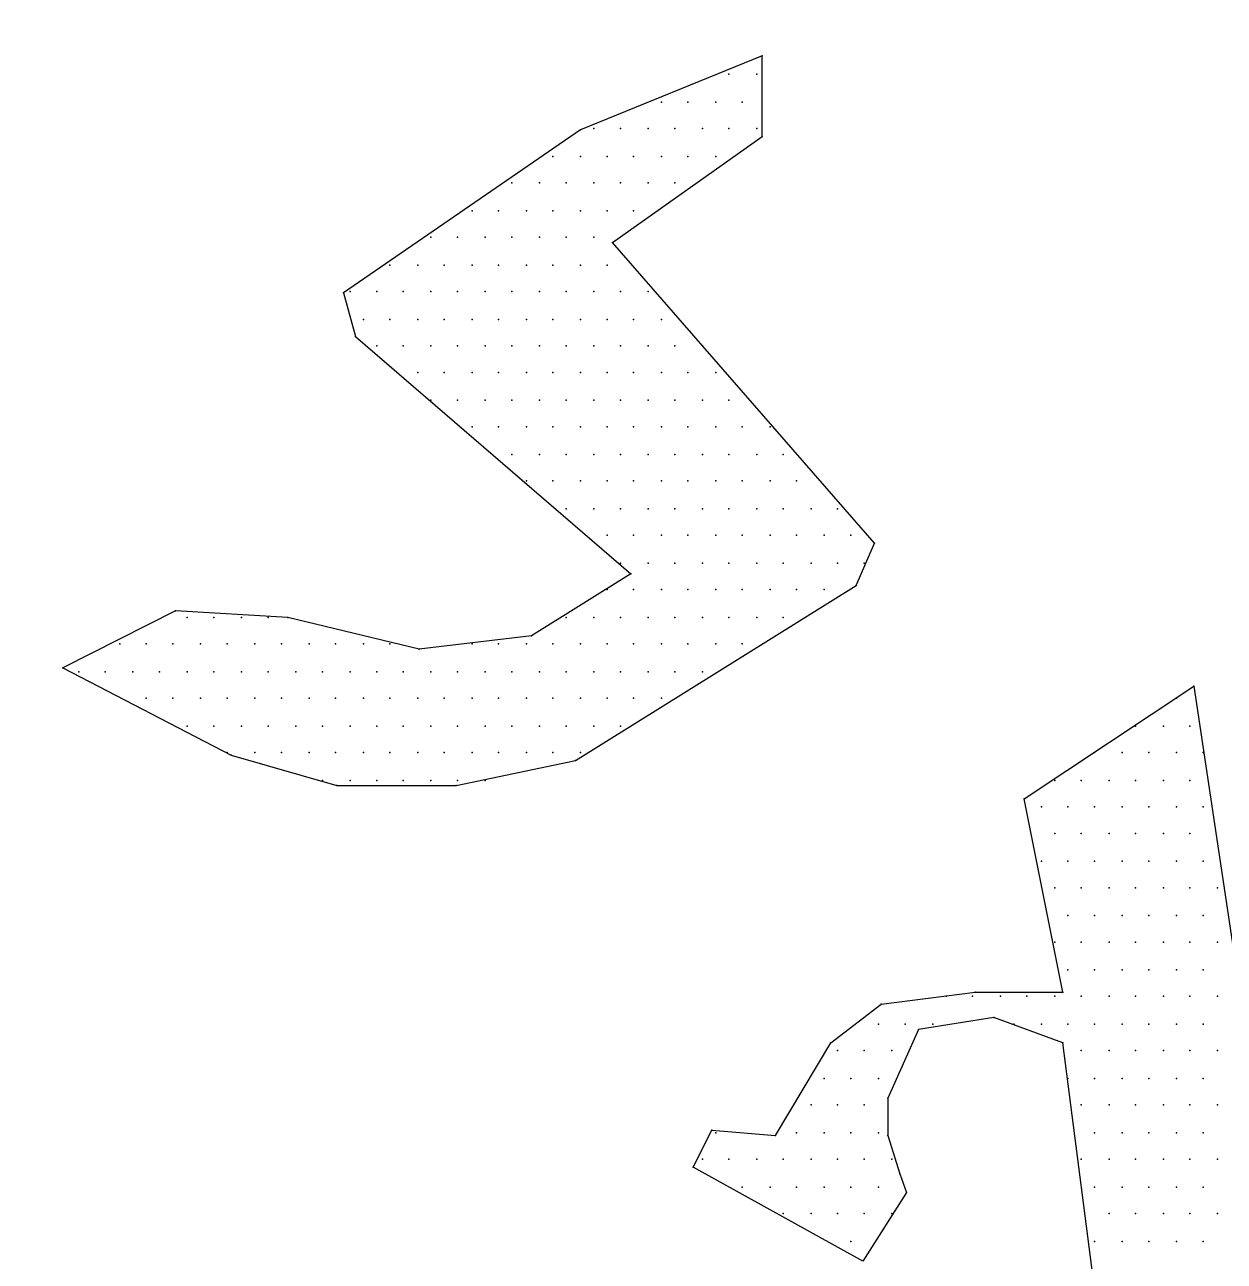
# Model space of a CAD drawing. Extents: x 180421 to 182279, y 668879 to 669787.
# Drawn here: x 181640.982 to 181645.762, y 669712.551 to 669717.477 of the extents above; entities that cross this region are included whole.
import ezdxf

# ---------------------------------------------------------------- set-up
doc = ezdxf.new("R2010")
doc.units = 0
doc.header["$LTSCALE"] = 2.5
doc.header["$MEASUREMENT"] = 0
doc.layers.add('KOTERET', color=1, linetype='CONTINUOUS')

msp = doc.modelspace()

# ---------------------------------------------------------------- linework, layer by layer
at = {"layer": 'KOTERET', "color": 1, "linetype": 'Continuous'}
for points in [[(181688.7952, 669737.3002, 0.06433), (181676.0537, 669740.8155, 0.055067), (181664.7321, 669741.1533, 0.081051), (181651.3572, 669738.4033, 0.05642), (181642.8858, 669734.0225, 0.170965), (181636.3725, 669726.4272, 0.076819), (181635.3802, 669721.9355, 0.118306), (181636.9689, 669715.0897, 0.129737), (181642.0465, 669709.3207, 0.070189), (181651.9853, 669704.0847, 0.047922), (181659.4381, 669702.1899, 0.049022), (181670.1052, 669701.4245, 0.072792), (181685.7075, 669704.127, 0.1248), (181695.9577, 669709.7324, 0.103709), (181701.5895, 669717.6971, 0.036886), (181702.0012, 669719.4442, 0.106536), (181701.7161, 669724.5693, 0.106243), (181696.6491, 669732.3071, 0.106919), (181688.7952, 669737.3002)], [(181659.6281, 669703.3352, 0.049045), (181670.0736, 669702.5857, 0.072972), (181685.3802, 669705.2459, 0.125195), (181695.1659, 669710.5821, 0.103069), (181700.5022, 669718.1035, 0.035565), (181700.8558, 669719.6289, 0.105225), (181700.613, 669724.2104, 0.105504), (181695.8363, 669731.4837, 0.107235), (181688.3729, 669736.2235, 0.064474), (181675.8901, 669739.6648, 0.055181), (181664.8007, 669739.9973, 0.081162), (181651.7742, 669737.3213, 0.05669), (181643.498, 669733.0354, 0.171614), (181637.4545, 669726.0102, 0.076301), (181636.5414, 669721.8932, 0.117637), (181638.0087, 669715.6122, 0.130118), (181642.7116, 669710.276, 0.070334), (181652.3812, 669705.1773, 0.047983), (181659.6281, 669703.3352)]]:
    msp.add_lwpolyline(points, format="xyb", dxfattribs=at)
at = {"layer": 'KOTERET', "color": 2, "linetype": 'Continuous'}
for points in [[(181643.9203, 669717.354), (181643.1972, 669717.0585)], [(181643.9203, 669717.0321), (181643.9203, 669717.354)], [(181643.7883, 669717.2801), (181643.7883, 669717.2801)], [(181643.8992, 669717.2801), (181643.8992, 669717.2801)], [(181643.5191, 669717.1693), (181643.5191, 669717.1693)], [(181643.6247, 669717.1693), (181643.6247, 669717.1693)], [(181643.7355, 669717.1693), (181643.7355, 669717.1693)], [(181643.8411, 669717.1693), (181643.8411, 669717.1693)], [(181643.1972, 669717.0585), (181642.2524, 669716.4092)], [(181643.2499, 669717.0637), (181643.2499, 669717.0637)], [(181643.3238, 669716.6098), (181643.9203, 669717.0321)], [(181643.3555, 669717.0637), (181643.3555, 669717.0637)], [(181643.4663, 669717.0637), (181643.4663, 669717.0637)], [(181643.5719, 669717.0637), (181643.5719, 669717.0637)], [(181643.6828, 669717.0637), (181643.6828, 669717.0637)], [(181643.7883, 669717.0637), (181643.7883, 669717.0637)], [(181643.8992, 669717.0637), (181643.8992, 669717.0637)], [(181643.0863, 669716.9529), (181643.0863, 669716.9529)], [(181643.1972, 669716.9529), (181643.1972, 669716.9529)], [(181643.3027, 669716.9529), (181643.3027, 669716.9529)], [(181643.4083, 669716.9529), (181643.4083, 669716.9529)], [(181643.5191, 669716.9529), (181643.5191, 669716.9529)], [(181643.6247, 669716.9529), (181643.6247, 669716.9529)], [(181643.7355, 669716.9529), (181643.7355, 669716.9529)], [(181642.9227, 669716.8473), (181642.9227, 669716.8473)], [(181643.0335, 669716.8473), (181643.0335, 669716.8473)], [(181643.1391, 669716.8473), (181643.1391, 669716.8473)], [(181643.2499, 669716.8473), (181643.2499, 669716.8473)], [(181643.3555, 669716.8473), (181643.3555, 669716.8473)], [(181643.4663, 669716.8473), (181643.4663, 669716.8473)], [(181643.5719, 669716.8473), (181643.5719, 669716.8473)], [(181642.7644, 669716.7365), (181642.7644, 669716.7365)], [(181642.8699, 669716.7365), (181642.8699, 669716.7365)], [(181642.9808, 669716.7365), (181642.9808, 669716.7365)], [(181643.0863, 669716.7365), (181643.0863, 669716.7365)], [(181643.1972, 669716.7365), (181643.1972, 669716.7365)], [(181643.3027, 669716.7365), (181643.3027, 669716.7365)], [(181643.4083, 669716.7365), (181643.4083, 669716.7365)], [(181642.6007, 669716.6309), (181642.6007, 669716.6309)], [(181642.7063, 669716.6309), (181642.7063, 669716.6309)], [(181642.8171, 669716.6309), (181642.8171, 669716.6309)], [(181642.9227, 669716.6309), (181642.9227, 669716.6309)], [(181643.0335, 669716.6309), (181643.0335, 669716.6309)], [(181643.1391, 669716.6309), (181643.1391, 669716.6309)], [(181643.2499, 669716.6309), (181643.2499, 669716.6309)], [(181644.3689, 669715.4117), (181643.3238, 669716.6098)], [(181642.4371, 669716.5201), (181642.4371, 669716.5201)], [(181642.5479, 669716.5201), (181642.5479, 669716.5201)], [(181642.6535, 669716.5201), (181642.6535, 669716.5201)], [(181642.7644, 669716.5201), (181642.7644, 669716.5201)], [(181642.8699, 669716.5201), (181642.8699, 669716.5201)], [(181642.9808, 669716.5201), (181642.9808, 669716.5201)], [(181643.0863, 669716.5201), (181643.0863, 669716.5201)], [(181643.1972, 669716.5201), (181643.1972, 669716.5201)], [(181643.3027, 669716.5201), (181643.3027, 669716.5201)], [(181642.2524, 669716.4092), (181642.2999, 669716.2351)], [(181642.2788, 669716.4145), (181642.2788, 669716.4145)], [(181642.3843, 669716.4145), (181642.3843, 669716.4145)], [(181642.4899, 669716.4145), (181642.4899, 669716.4145)], [(181642.6007, 669716.4145), (181642.6007, 669716.4145)], [(181642.7063, 669716.4145), (181642.7063, 669716.4145)], [(181642.8171, 669716.4145), (181642.8171, 669716.4145)], [(181642.9227, 669716.4145), (181642.9227, 669716.4145)], [(181643.0335, 669716.4145), (181643.0335, 669716.4145)], [(181643.1391, 669716.4145), (181643.1391, 669716.4145)], [(181643.2499, 669716.4145), (181643.2499, 669716.4145)], [(181643.3555, 669716.4145), (181643.3555, 669716.4145)], [(181643.4663, 669716.4145), (181643.4663, 669716.4145)], [(181642.3315, 669716.3037), (181642.3315, 669716.3037)], [(181642.4371, 669716.3037), (181642.4371, 669716.3037)], [(181642.5479, 669716.3037), (181642.5479, 669716.3037)], [(181642.6535, 669716.3037), (181642.6535, 669716.3037)], [(181642.7644, 669716.3037), (181642.7644, 669716.3037)], [(181642.8699, 669716.3037), (181642.8699, 669716.3037)], [(181642.9808, 669716.3037), (181642.9808, 669716.3037)], [(181643.0863, 669716.3037), (181643.0863, 669716.3037)], [(181643.1972, 669716.3037), (181643.1972, 669716.3037)], [(181643.3027, 669716.3037), (181643.3027, 669716.3037)], [(181643.4083, 669716.3037), (181643.4083, 669716.3037)], [(181643.5191, 669716.3037), (181643.5191, 669716.3037)], [(181642.2999, 669716.2351), (181643.3977, 669715.2903)], [(181642.3843, 669716.1981), (181642.3843, 669716.1981)], [(181642.4899, 669716.1981), (181642.4899, 669716.1981)], [(181642.6007, 669716.1981), (181642.6007, 669716.1981)], [(181642.7063, 669716.1981), (181642.7063, 669716.1981)], [(181642.8171, 669716.1981), (181642.8171, 669716.1981)], [(181642.9227, 669716.1981), (181642.9227, 669716.1981)], [(181643.0335, 669716.1981), (181643.0335, 669716.1981)], [(181643.1391, 669716.1981), (181643.1391, 669716.1981)], [(181643.2499, 669716.1981), (181643.2499, 669716.1981)], [(181643.3555, 669716.1981), (181643.3555, 669716.1981)], [(181643.4663, 669716.1981), (181643.4663, 669716.1981)], [(181643.5719, 669716.1981), (181643.5719, 669716.1981)], [(181643.6828, 669716.1981), (181643.6828, 669716.1981)], [(181642.5479, 669716.0925), (181642.5479, 669716.0925)], [(181642.6535, 669716.0925), (181642.6535, 669716.0925)], [(181642.7644, 669716.0925), (181642.7644, 669716.0925)], [(181642.8699, 669716.0925), (181642.8699, 669716.0925)], [(181642.9808, 669716.0925), (181642.9808, 669716.0925)], [(181643.0863, 669716.0925), (181643.0863, 669716.0925)], [(181643.1972, 669716.0925), (181643.1972, 669716.0925)], [(181643.3027, 669716.0925), (181643.3027, 669716.0925)], [(181643.4083, 669716.0925), (181643.4083, 669716.0925)], [(181643.5191, 669716.0925), (181643.5191, 669716.0925)], [(181643.6247, 669716.0925), (181643.6247, 669716.0925)], [(181643.7355, 669716.0925), (181643.7355, 669716.0925)], [(181642.6007, 669715.9817), (181642.6007, 669715.9817)], [(181642.7063, 669715.9817), (181642.7063, 669715.9817)], [(181642.8171, 669715.9817), (181642.8171, 669715.9817)], [(181642.9227, 669715.9817), (181642.9227, 669715.9817)], [(181643.0335, 669715.9817), (181643.0335, 669715.9817)], [(181643.1391, 669715.9817), (181643.1391, 669715.9817)], [(181643.2499, 669715.9817), (181643.2499, 669715.9817)], [(181643.3555, 669715.9817), (181643.3555, 669715.9817)], [(181643.4663, 669715.9817), (181643.4663, 669715.9817)], [(181643.5719, 669715.9817), (181643.5719, 669715.9817)], [(181643.6828, 669715.9817), (181643.6828, 669715.9817)], [(181643.7883, 669715.9817), (181643.7883, 669715.9817)], [(181642.7644, 669715.8761), (181642.7644, 669715.8761)], [(181642.8699, 669715.8761), (181642.8699, 669715.8761)], [(181642.9808, 669715.8761), (181642.9808, 669715.8761)], [(181643.0863, 669715.8761), (181643.0863, 669715.8761)], [(181643.1972, 669715.8761), (181643.1972, 669715.8761)], [(181643.3027, 669715.8761), (181643.3027, 669715.8761)], [(181643.4083, 669715.8761), (181643.4083, 669715.8761)], [(181643.5191, 669715.8761), (181643.5191, 669715.8761)], [(181643.6247, 669715.8761), (181643.6247, 669715.8761)], [(181643.7355, 669715.8761), (181643.7355, 669715.8761)], [(181643.8411, 669715.8761), (181643.8411, 669715.8761)], [(181643.9519, 669715.8761), (181643.9519, 669715.8761)], [(181642.9227, 669715.7653), (181642.9227, 669715.7653)], [(181643.0335, 669715.7653), (181643.0335, 669715.7653)], [(181643.1391, 669715.7653), (181643.1391, 669715.7653)], [(181643.2499, 669715.7653), (181643.2499, 669715.7653)], [(181643.3555, 669715.7653), (181643.3555, 669715.7653)], [(181643.4663, 669715.7653), (181643.4663, 669715.7653)], [(181643.5719, 669715.7653), (181643.5719, 669715.7653)], [(181643.6828, 669715.7653), (181643.6828, 669715.7653)], [(181643.7883, 669715.7653), (181643.7883, 669715.7653)], [(181643.8992, 669715.7653), (181643.8992, 669715.7653)], [(181644.0047, 669715.7653), (181644.0047, 669715.7653)], [(181642.9808, 669715.6597), (181642.9808, 669715.6597)], [(181643.0863, 669715.6597), (181643.0863, 669715.6597)], [(181643.1972, 669715.6597), (181643.1972, 669715.6597)], [(181643.3027, 669715.6597), (181643.3027, 669715.6597)], [(181643.4083, 669715.6597), (181643.4083, 669715.6597)], [(181643.5191, 669715.6597), (181643.5191, 669715.6597)], [(181643.6247, 669715.6597), (181643.6247, 669715.6597)], [(181643.7355, 669715.6597), (181643.7355, 669715.6597)], [(181643.8411, 669715.6597), (181643.8411, 669715.6597)], [(181643.9519, 669715.6597), (181643.9519, 669715.6597)], [(181644.0575, 669715.6597), (181644.0575, 669715.6597)], [(181643.1391, 669715.5489), (181643.1391, 669715.5489)], [(181643.2499, 669715.5489), (181643.2499, 669715.5489)], [(181643.3555, 669715.5489), (181643.3555, 669715.5489)], [(181643.4663, 669715.5489), (181643.4663, 669715.5489)], [(181643.5719, 669715.5489), (181643.5719, 669715.5489)], [(181643.6828, 669715.5489), (181643.6828, 669715.5489)], [(181643.7883, 669715.5489), (181643.7883, 669715.5489)], [(181643.8992, 669715.5489), (181643.8992, 669715.5489)], [(181644.0047, 669715.5489), (181644.0047, 669715.5489)], [(181644.1156, 669715.5489), (181644.1156, 669715.5489)], [(181644.2211, 669715.5489), (181644.2211, 669715.5489)], [(181643.3027, 669715.4433), (181643.3027, 669715.4433)], [(181643.4083, 669715.4433), (181643.4083, 669715.4433)], [(181643.5191, 669715.4433), (181643.5191, 669715.4433)], [(181643.6247, 669715.4433), (181643.6247, 669715.4433)], [(181643.7355, 669715.4433), (181643.7355, 669715.4433)], [(181643.8411, 669715.4433), (181643.8411, 669715.4433)], [(181643.9519, 669715.4433), (181643.9519, 669715.4433)], [(181644.0575, 669715.4433), (181644.0575, 669715.4433)], [(181644.1683, 669715.4433), (181644.1683, 669715.4433)], [(181644.2739, 669715.4433), (181644.2739, 669715.4433)], [(181644.295, 669715.2428), (181644.3689, 669715.4117)], [(181643.3555, 669715.3325), (181643.3555, 669715.3325)], [(181643.4663, 669715.3325), (181643.4663, 669715.3325)], [(181643.5719, 669715.3325), (181643.5719, 669715.3325)], [(181643.6828, 669715.3325), (181643.6828, 669715.3325)], [(181643.7883, 669715.3325), (181643.7883, 669715.3325)], [(181643.8992, 669715.3325), (181643.8992, 669715.3325)], [(181644.0047, 669715.3325), (181644.0047, 669715.3325)], [(181644.1156, 669715.3325), (181644.1156, 669715.3325)], [(181644.2211, 669715.3325), (181644.2211, 669715.3325)], [(181644.3267, 669715.3325), (181644.3267, 669715.3325)], [(181643.3977, 669715.2903), (181643.0019, 669715.0422)], [(181643.1761, 669714.546), (181644.295, 669715.2428)], [(181643.3027, 669715.2269), (181643.3027, 669715.2269)], [(181643.4083, 669715.2269), (181643.4083, 669715.2269)], [(181643.5191, 669715.2269), (181643.5191, 669715.2269)], [(181643.6247, 669715.2269), (181643.6247, 669715.2269)], [(181643.7355, 669715.2269), (181643.7355, 669715.2269)], [(181643.8411, 669715.2269), (181643.8411, 669715.2269)], [(181643.9519, 669715.2269), (181643.9519, 669715.2269)], [(181644.0575, 669715.2269), (181644.0575, 669715.2269)], [(181644.1683, 669715.2269), (181644.1683, 669715.2269)], [(181641.582, 669715.1425), (181641.1334, 669714.9155)], [(181642.0307, 669715.1161), (181641.582, 669715.1425)], [(181641.6295, 669715.1161), (181641.6295, 669715.1161)], [(181641.7351, 669715.1161), (181641.7351, 669715.1161)], [(181641.846, 669715.1161), (181641.846, 669715.1161)], [(181641.9515, 669715.1161), (181641.9515, 669715.1161)], [(181642.5532, 669714.9894), (181642.0307, 669715.1161)], [(181643.1391, 669715.1161), (181643.1391, 669715.1161)], [(181643.2499, 669715.1161), (181643.2499, 669715.1161)], [(181643.3555, 669715.1161), (181643.3555, 669715.1161)], [(181643.4663, 669715.1161), (181643.4663, 669715.1161)], [(181643.5719, 669715.1161), (181643.5719, 669715.1161)], [(181643.6828, 669715.1161), (181643.6828, 669715.1161)], [(181643.7883, 669715.1161), (181643.7883, 669715.1161)], [(181643.8992, 669715.1161), (181643.8992, 669715.1161)], [(181644.0047, 669715.1161), (181644.0047, 669715.1161)], [(181641.3604, 669715.0105), (181641.3604, 669715.0105)], [(181641.4659, 669715.0105), (181641.4659, 669715.0105)], [(181641.5715, 669715.0105), (181641.5715, 669715.0105)], [(181641.6823, 669715.0105), (181641.6823, 669715.0105)], [(181641.7879, 669715.0105), (181641.7879, 669715.0105)], [(181641.8987, 669715.0105), (181641.8987, 669715.0105)], [(181642.0043, 669715.0105), (181642.0043, 669715.0105)], [(181642.1151, 669715.0105), (181642.1151, 669715.0105)], [(181642.2207, 669715.0105), (181642.2207, 669715.0105)], [(181642.3315, 669715.0105), (181642.3315, 669715.0105)], [(181642.4371, 669715.0105), (181642.4371, 669715.0105)], [(181643.0019, 669715.0422), (181642.5532, 669714.9894)], [(181642.7644, 669715.0105), (181642.7644, 669715.0105)], [(181642.8699, 669715.0105), (181642.8699, 669715.0105)], [(181642.9808, 669715.0105), (181642.9808, 669715.0105)], [(181643.0863, 669715.0105), (181643.0863, 669715.0105)], [(181643.1972, 669715.0105), (181643.1972, 669715.0105)], [(181643.3027, 669715.0105), (181643.3027, 669715.0105)], [(181643.4083, 669715.0105), (181643.4083, 669715.0105)], [(181643.5191, 669715.0105), (181643.5191, 669715.0105)], [(181643.6247, 669715.0105), (181643.6247, 669715.0105)], [(181643.7355, 669715.0105), (181643.7355, 669715.0105)], [(181643.8411, 669715.0105), (181643.8411, 669715.0105)], [(181641.1334, 669714.9155), (181641.8037, 669714.5672)], [(181641.1967, 669714.8997), (181641.1967, 669714.8997)], [(181641.3023, 669714.8997), (181641.3023, 669714.8997)], [(181641.4131, 669714.8997), (181641.4131, 669714.8997)], [(181641.5187, 669714.8997), (181641.5187, 669714.8997)], [(181641.6295, 669714.8997), (181641.6295, 669714.8997)], [(181641.7351, 669714.8997), (181641.7351, 669714.8997)], [(181641.846, 669714.8997), (181641.846, 669714.8997)], [(181641.9515, 669714.8997), (181641.9515, 669714.8997)], [(181642.0624, 669714.8997), (181642.0624, 669714.8997)], [(181642.1679, 669714.8997), (181642.1679, 669714.8997)], [(181642.2788, 669714.8997), (181642.2788, 669714.8997)], [(181642.3843, 669714.8997), (181642.3843, 669714.8997)], [(181642.4899, 669714.8997), (181642.4899, 669714.8997)], [(181642.6007, 669714.8997), (181642.6007, 669714.8997)], [(181642.7063, 669714.8997), (181642.7063, 669714.8997)], [(181642.8171, 669714.8997), (181642.8171, 669714.8997)], [(181642.9227, 669714.8997), (181642.9227, 669714.8997)], [(181643.0335, 669714.8997), (181643.0335, 669714.8997)], [(181643.1391, 669714.8997), (181643.1391, 669714.8997)], [(181643.2499, 669714.8997), (181643.2499, 669714.8997)], [(181643.3555, 669714.8997), (181643.3555, 669714.8997)], [(181643.4663, 669714.8997), (181643.4663, 669714.8997)], [(181643.5719, 669714.8997), (181643.5719, 669714.8997)], [(181643.6828, 669714.8997), (181643.6828, 669714.8997)], [(181644.9653, 669714.393), (181645.641, 669714.8416)], [(181645.641, 669714.8416), (181645.9365, 669712.8781)], [(181641.4659, 669714.7941), (181641.4659, 669714.7941)], [(181641.5715, 669714.7941), (181641.5715, 669714.7941)], [(181641.6823, 669714.7941), (181641.6823, 669714.7941)], [(181641.7879, 669714.7941), (181641.7879, 669714.7941)], [(181641.8987, 669714.7941), (181641.8987, 669714.7941)], [(181642.0043, 669714.7941), (181642.0043, 669714.7941)], [(181642.1151, 669714.7941), (181642.1151, 669714.7941)], [(181642.2207, 669714.7941), (181642.2207, 669714.7941)], [(181642.3315, 669714.7941), (181642.3315, 669714.7941)], [(181642.4371, 669714.7941), (181642.4371, 669714.7941)], [(181642.5479, 669714.7941), (181642.5479, 669714.7941)], [(181642.6535, 669714.7941), (181642.6535, 669714.7941)], [(181642.7644, 669714.7941), (181642.7644, 669714.7941)], [(181642.8699, 669714.7941), (181642.8699, 669714.7941)], [(181642.9808, 669714.7941), (181642.9808, 669714.7941)], [(181643.0863, 669714.7941), (181643.0863, 669714.7941)], [(181643.1972, 669714.7941), (181643.1972, 669714.7941)], [(181643.3027, 669714.7941), (181643.3027, 669714.7941)], [(181643.4083, 669714.7941), (181643.4083, 669714.7941)], [(181643.5191, 669714.7941), (181643.5191, 669714.7941)], [(181645.5723, 669714.7941), (181645.5723, 669714.7941)], [(181641.6295, 669714.6833), (181641.6295, 669714.6833)], [(181641.7351, 669714.6833), (181641.7351, 669714.6833)], [(181641.846, 669714.6833), (181641.846, 669714.6833)], [(181641.9515, 669714.6833), (181641.9515, 669714.6833)], [(181642.0624, 669714.6833), (181642.0624, 669714.6833)], [(181642.1679, 669714.6833), (181642.1679, 669714.6833)], [(181642.2788, 669714.6833), (181642.2788, 669714.6833)], [(181642.3843, 669714.6833), (181642.3843, 669714.6833)], [(181642.4899, 669714.6833), (181642.4899, 669714.6833)], [(181642.6007, 669714.6833), (181642.6007, 669714.6833)], [(181642.7063, 669714.6833), (181642.7063, 669714.6833)], [(181642.8171, 669714.6833), (181642.8171, 669714.6833)], [(181642.9227, 669714.6833), (181642.9227, 669714.6833)], [(181643.0335, 669714.6833), (181643.0335, 669714.6833)], [(181643.1391, 669714.6833), (181643.1391, 669714.6833)], [(181643.2499, 669714.6833), (181643.2499, 669714.6833)], [(181643.3555, 669714.6833), (181643.3555, 669714.6833)], [(181645.4087, 669714.6833), (181645.4087, 669714.6833)], [(181645.5196, 669714.6833), (181645.5196, 669714.6833)], [(181645.6251, 669714.6833), (181645.6251, 669714.6833)], [(181641.7879, 669714.5777), (181641.7879, 669714.5777)], [(181641.8037, 669714.5672), (181642.226, 669714.4458)], [(181641.8987, 669714.5777), (181641.8987, 669714.5777)], [(181642.0043, 669714.5777), (181642.0043, 669714.5777)], [(181642.1151, 669714.5777), (181642.1151, 669714.5777)], [(181642.2207, 669714.5777), (181642.2207, 669714.5777)], [(181642.3315, 669714.5777), (181642.3315, 669714.5777)], [(181642.4371, 669714.5777), (181642.4371, 669714.5777)], [(181642.5479, 669714.5777), (181642.5479, 669714.5777)], [(181642.6535, 669714.5777), (181642.6535, 669714.5777)], [(181642.7644, 669714.5777), (181642.7644, 669714.5777)], [(181642.8699, 669714.5777), (181642.8699, 669714.5777)], [(181642.9808, 669714.5777), (181642.9808, 669714.5777)], [(181643.0863, 669714.5777), (181643.0863, 669714.5777)], [(181643.1972, 669714.5777), (181643.1972, 669714.5777)], [(181645.2451, 669714.5777), (181645.2451, 669714.5777)], [(181645.3559, 669714.5777), (181645.3559, 669714.5777)], [(181645.4615, 669714.5777), (181645.4615, 669714.5777)], [(181645.5723, 669714.5777), (181645.5723, 669714.5777)], [(181645.6779, 669714.5777), (181645.6779, 669714.5777)], [(181642.701, 669714.4458), (181643.1761, 669714.546)], [(181642.1679, 669714.4669), (181642.1679, 669714.4669)], [(181642.2788, 669714.4669), (181642.2788, 669714.4669)], [(181642.3843, 669714.4669), (181642.3843, 669714.4669)], [(181642.4899, 669714.4669), (181642.4899, 669714.4669)], [(181642.6007, 669714.4669), (181642.6007, 669714.4669)], [(181642.7063, 669714.4669), (181642.7063, 669714.4669)], [(181642.8171, 669714.4669), (181642.8171, 669714.4669)], [(181645.0867, 669714.4669), (181645.0867, 669714.4669)], [(181645.1923, 669714.4669), (181645.1923, 669714.4669)], [(181645.3031, 669714.4669), (181645.3031, 669714.4669)], [(181645.4087, 669714.4669), (181645.4087, 669714.4669)], [(181645.5196, 669714.4669), (181645.5196, 669714.4669)], [(181645.6251, 669714.4669), (181645.6251, 669714.4669)], [(181642.226, 669714.4458), (181642.701, 669714.4458)], [(181645.1184, 669713.6224), (181644.9653, 669714.393)], [(181645.034, 669714.3613), (181645.034, 669714.3613)], [(181645.1395, 669714.3613), (181645.1395, 669714.3613)], [(181645.2451, 669714.3613), (181645.2451, 669714.3613)], [(181645.3559, 669714.3613), (181645.3559, 669714.3613)], [(181645.4615, 669714.3613), (181645.4615, 669714.3613)], [(181645.5723, 669714.3613), (181645.5723, 669714.3613)], [(181645.6779, 669714.3613), (181645.6779, 669714.3613)], [(181645.0867, 669714.2557), (181645.0867, 669714.2557)], [(181645.1923, 669714.2557), (181645.1923, 669714.2557)], [(181645.3031, 669714.2557), (181645.3031, 669714.2557)], [(181645.4087, 669714.2557), (181645.4087, 669714.2557)], [(181645.5196, 669714.2557), (181645.5196, 669714.2557)], [(181645.6251, 669714.2557), (181645.6251, 669714.2557)], [(181645.034, 669714.1449), (181645.034, 669714.1449)], [(181645.1395, 669714.1449), (181645.1395, 669714.1449)], [(181645.2451, 669714.1449), (181645.2451, 669714.1449)], [(181645.3559, 669714.1449), (181645.3559, 669714.1449)], [(181645.4615, 669714.1449), (181645.4615, 669714.1449)], [(181645.5723, 669714.1449), (181645.5723, 669714.1449)], [(181645.6779, 669714.1449), (181645.6779, 669714.1449)], [(181645.0867, 669714.0393), (181645.0867, 669714.0393)], [(181645.1923, 669714.0393), (181645.1923, 669714.0393)], [(181645.3031, 669714.0393), (181645.3031, 669714.0393)], [(181645.4087, 669714.0393), (181645.4087, 669714.0393)], [(181645.5196, 669714.0393), (181645.5196, 669714.0393)], [(181645.6251, 669714.0393), (181645.6251, 669714.0393)], [(181645.736, 669714.0393), (181645.736, 669714.0393)], [(181645.1395, 669713.9285), (181645.1395, 669713.9285)], [(181645.2451, 669713.9285), (181645.2451, 669713.9285)], [(181645.3559, 669713.9285), (181645.3559, 669713.9285)], [(181645.4615, 669713.9285), (181645.4615, 669713.9285)], [(181645.5723, 669713.9285), (181645.5723, 669713.9285)], [(181645.6779, 669713.9285), (181645.6779, 669713.9285)], [(181645.0867, 669713.8229), (181645.0867, 669713.8229)], [(181645.1923, 669713.8229), (181645.1923, 669713.8229)], [(181645.3031, 669713.8229), (181645.3031, 669713.8229)], [(181645.4087, 669713.8229), (181645.4087, 669713.8229)], [(181645.5196, 669713.8229), (181645.5196, 669713.8229)], [(181645.6251, 669713.8229), (181645.6251, 669713.8229)], [(181645.736, 669713.8229), (181645.736, 669713.8229)], [(181645.1395, 669713.7121), (181645.1395, 669713.7121)], [(181645.2451, 669713.7121), (181645.2451, 669713.7121)], [(181645.3559, 669713.7121), (181645.3559, 669713.7121)], [(181645.4615, 669713.7121), (181645.4615, 669713.7121)], [(181645.5723, 669713.7121), (181645.5723, 669713.7121)], [(181645.6779, 669713.7121), (181645.6779, 669713.7121)], [(181644.3953, 669713.5749), (181644.7701, 669713.6224)], [(181644.6539, 669713.6065), (181644.6539, 669713.6065)], [(181644.7595, 669713.6065), (181644.7595, 669713.6065)], [(181644.7701, 669713.6224), (181645.1184, 669713.6224)], [(181644.8703, 669713.6065), (181644.8703, 669713.6065)], [(181644.9759, 669713.6065), (181644.9759, 669713.6065)], [(181645.0867, 669713.6065), (181645.0867, 669713.6065)], [(181645.1923, 669713.6065), (181645.1923, 669713.6065)], [(181645.3031, 669713.6065), (181645.3031, 669713.6065)], [(181645.4087, 669713.6065), (181645.4087, 669713.6065)], [(181645.5196, 669713.6065), (181645.5196, 669713.6065)], [(181645.6251, 669713.6065), (181645.6251, 669713.6065)], [(181645.736, 669713.6065), (181645.736, 669713.6065)], [(181644.1947, 669713.4218), (181644.3953, 669713.5749)], [(181644.3847, 669713.4957), (181644.3847, 669713.4957)], [(181644.4903, 669713.4957), (181644.4903, 669713.4957)], [(181644.8439, 669713.5221), (181644.5431, 669713.4746)], [(181644.6012, 669713.4957), (181644.6012, 669713.4957)], [(181645.1184, 669713.4218), (181644.8439, 669713.5221)], [(181644.9231, 669713.4957), (181644.9231, 669713.4957)], [(181645.034, 669713.4957), (181645.034, 669713.4957)], [(181645.1395, 669713.4957), (181645.1395, 669713.4957)], [(181645.2451, 669713.4957), (181645.2451, 669713.4957)], [(181645.3559, 669713.4957), (181645.3559, 669713.4957)], [(181645.4615, 669713.4957), (181645.4615, 669713.4957)], [(181645.5723, 669713.4957), (181645.5723, 669713.4957)], [(181645.6779, 669713.4957), (181645.6779, 669713.4957)], [(181644.5431, 669713.4746), (181644.4217, 669713.2001)], [(181643.9731, 669713.0523), (181644.1947, 669713.4218)], [(181644.2211, 669713.3901), (181644.2211, 669713.3901)], [(181644.3267, 669713.3901), (181644.3267, 669713.3901)], [(181644.4375, 669713.3901), (181644.4375, 669713.3901)], [(181645.414, 669711.1364), (181645.1184, 669713.4218)], [(181645.1923, 669713.3901), (181645.1923, 669713.3901)], [(181645.3031, 669713.3901), (181645.3031, 669713.3901)], [(181645.4087, 669713.3901), (181645.4087, 669713.3901)], [(181645.5196, 669713.3901), (181645.5196, 669713.3901)], [(181645.6251, 669713.3901), (181645.6251, 669713.3901)], [(181645.736, 669713.3901), (181645.736, 669713.3901)], [(181644.1683, 669713.2793), (181644.1683, 669713.2793)], [(181644.2739, 669713.2793), (181644.2739, 669713.2793)], [(181644.3847, 669713.2793), (181644.3847, 669713.2793)], [(181645.1395, 669713.2793), (181645.1395, 669713.2793)], [(181645.2451, 669713.2793), (181645.2451, 669713.2793)], [(181645.3559, 669713.2793), (181645.3559, 669713.2793)], [(181645.4615, 669713.2793), (181645.4615, 669713.2793)], [(181645.5723, 669713.2793), (181645.5723, 669713.2793)], [(181645.6779, 669713.2793), (181645.6779, 669713.2793)], [(181644.4217, 669713.2001), (181644.4217, 669713.0523)], [(181644.1156, 669713.1737), (181644.1156, 669713.1737)], [(181644.2211, 669713.1737), (181644.2211, 669713.1737)], [(181644.3267, 669713.1737), (181644.3267, 669713.1737)], [(181645.1923, 669713.1737), (181645.1923, 669713.1737)], [(181645.3031, 669713.1737), (181645.3031, 669713.1737)], [(181645.4087, 669713.1737), (181645.4087, 669713.1737)], [(181645.5196, 669713.1737), (181645.5196, 669713.1737)], [(181645.6251, 669713.1737), (181645.6251, 669713.1737)], [(181645.736, 669713.1737), (181645.736, 669713.1737)], [(181643.6458, 669712.9257), (181643.7197, 669713.0734)], [(181643.7197, 669713.0734), (181643.9731, 669713.0523)], [(181643.7355, 669713.0629), (181643.7355, 669713.0629)], [(181644.0575, 669713.0629), (181644.0575, 669713.0629)], [(181644.1683, 669713.0629), (181644.1683, 669713.0629)], [(181644.2739, 669713.0629), (181644.2739, 669713.0629)], [(181644.3847, 669713.0629), (181644.3847, 669713.0629)], [(181644.4217, 669713.0523), (181644.4692, 669712.8993)], [(181644.4217, 669713.0523), (181644.4217, 669713.0523)], [(181645.2451, 669713.0629), (181645.2451, 669713.0629)], [(181645.3559, 669713.0629), (181645.3559, 669713.0629)], [(181645.4615, 669713.0629), (181645.4615, 669713.0629)], [(181645.5723, 669713.0629), (181645.5723, 669713.0629)], [(181645.6779, 669713.0629), (181645.6779, 669713.0629)], [(181643.6828, 669712.9573), (181643.6828, 669712.9573)], [(181643.7883, 669712.9573), (181643.7883, 669712.9573)], [(181643.8992, 669712.9573), (181643.8992, 669712.9573)], [(181644.0047, 669712.9573), (181644.0047, 669712.9573)], [(181644.1156, 669712.9573), (181644.1156, 669712.9573)], [(181644.2211, 669712.9573), (181644.2211, 669712.9573)], [(181644.3267, 669712.9573), (181644.3267, 669712.9573)], [(181644.4375, 669712.9573), (181644.4375, 669712.9573)], [(181645.1923, 669712.9573), (181645.1923, 669712.9573)], [(181645.3031, 669712.9573), (181645.3031, 669712.9573)], [(181645.4087, 669712.9573), (181645.4087, 669712.9573)], [(181645.5196, 669712.9573), (181645.5196, 669712.9573)], [(181645.6251, 669712.9573), (181645.6251, 669712.9573)], [(181645.736, 669712.9573), (181645.736, 669712.9573)], [(181644.3214, 669712.5509), (181643.6458, 669712.9257)], [(181644.4692, 669712.8993), (181644.4956, 669712.8254)], [(181643.8411, 669712.8465), (181643.8411, 669712.8465)], [(181643.9519, 669712.8465), (181643.9519, 669712.8465)], [(181644.0575, 669712.8465), (181644.0575, 669712.8465)], [(181644.1683, 669712.8465), (181644.1683, 669712.8465)], [(181644.2739, 669712.8465), (181644.2739, 669712.8465)], [(181644.3847, 669712.8465), (181644.3847, 669712.8465)], [(181645.2451, 669712.8465), (181645.2451, 669712.8465)], [(181645.3559, 669712.8465), (181645.3559, 669712.8465)], [(181645.4615, 669712.8465), (181645.4615, 669712.8465)], [(181645.5723, 669712.8465), (181645.5723, 669712.8465)], [(181645.6779, 669712.8465), (181645.6779, 669712.8465)], [(181644.4956, 669712.8254), (181644.3214, 669712.5509)], [(181644.0047, 669712.7409), (181644.0047, 669712.7409)], [(181644.1156, 669712.7409), (181644.1156, 669712.7409)], [(181644.2211, 669712.7409), (181644.2211, 669712.7409)], [(181644.3267, 669712.7409), (181644.3267, 669712.7409)], [(181644.4375, 669712.7409), (181644.4375, 669712.7409)], [(181645.3031, 669712.7409), (181645.3031, 669712.7409)], [(181645.4087, 669712.7409), (181645.4087, 669712.7409)], [(181645.5196, 669712.7409), (181645.5196, 669712.7409)], [(181645.6251, 669712.7409), (181645.6251, 669712.7409)], [(181645.736, 669712.7409), (181645.736, 669712.7409)], [(181644.2739, 669712.6301), (181644.2739, 669712.6301)], [(181645.2451, 669712.6301), (181645.2451, 669712.6301)], [(181645.3559, 669712.6301), (181645.3559, 669712.6301)], [(181645.4615, 669712.6301), (181645.4615, 669712.6301)], [(181645.5723, 669712.6301), (181645.5723, 669712.6301)], [(181645.6779, 669712.6301), (181645.6779, 669712.6301)]]:
    msp.add_lwpolyline(points, dxfattribs=at)
at = {"layer": 'KOTERET', "color": 1}
for p in [(181643.9203, 669717.354), (181643.9203, 669717.354), (181643.7883, 669717.2801), (181643.7883, 669717.2801), (181643.8992, 669717.2801), (181643.8992, 669717.2801), (181643.5191, 669717.1693), (181643.5191, 669717.1693), (181643.6247, 669717.1693), (181643.6247, 669717.1693), (181643.7355, 669717.1693), (181643.7355, 669717.1693), (181643.8411, 669717.1693), (181643.8411, 669717.1693), (181643.1972, 669717.0585), (181643.1972, 669717.0585), (181643.2499, 669717.0637), (181643.2499, 669717.0637), (181643.3555, 669717.0637), (181643.3555, 669717.0637), (181643.4663, 669717.0637), (181643.4663, 669717.0637), (181643.5719, 669717.0637), (181643.5719, 669717.0637), (181643.6828, 669717.0637), (181643.6828, 669717.0637), (181643.7883, 669717.0637), (181643.7883, 669717.0637), (181643.8992, 669717.0637), (181643.8992, 669717.0637), (181643.9203, 669717.0321), (181643.9203, 669717.0321), (181643.0863, 669716.9529), (181643.0863, 669716.9529), (181643.1972, 669716.9529), (181643.1972, 669716.9529), (181643.3027, 669716.9529), (181643.3027, 669716.9529), (181643.4083, 669716.9529), (181643.4083, 669716.9529), (181643.5191, 669716.9529), (181643.5191, 669716.9529), (181643.6247, 669716.9529), (181643.6247, 669716.9529), (181643.7355, 669716.9529), (181643.7355, 669716.9529), (181642.9227, 669716.8473), (181642.9227, 669716.8473), (181643.0335, 669716.8473), (181643.0335, 669716.8473), (181643.1391, 669716.8473), (181643.1391, 669716.8473), (181643.2499, 669716.8473), (181643.2499, 669716.8473), (181643.3555, 669716.8473), (181643.3555, 669716.8473), (181643.4663, 669716.8473), (181643.4663, 669716.8473), (181643.5719, 669716.8473), (181643.5719, 669716.8473), (181642.7644, 669716.7365), (181642.7644, 669716.7365), (181642.8699, 669716.7365), (181642.8699, 669716.7365), (181642.9808, 669716.7365), (181642.9808, 669716.7365), (181643.0863, 669716.7365), (181643.0863, 669716.7365), (181643.1972, 669716.7365), (181643.1972, 669716.7365), (181643.3027, 669716.7365), (181643.3027, 669716.7365), (181643.4083, 669716.7365), (181643.4083, 669716.7365), (181642.6007, 669716.6309), (181642.6007, 669716.6309), (181642.7063, 669716.6309), (181642.7063, 669716.6309), (181642.8171, 669716.6309), (181642.8171, 669716.6309), (181642.9227, 669716.6309), (181642.9227, 669716.6309), (181643.0335, 669716.6309), (181643.0335, 669716.6309), (181643.1391, 669716.6309), (181643.1391, 669716.6309), (181643.2499, 669716.6309), (181643.2499, 669716.6309), (181643.3238, 669716.6098), (181643.3238, 669716.6098), (181642.4371, 669716.5201), (181642.4371, 669716.5201), (181642.5479, 669716.5201), (181642.5479, 669716.5201), (181642.6535, 669716.5201), (181642.6535, 669716.5201), (181642.7644, 669716.5201), (181642.7644, 669716.5201), (181642.8699, 669716.5201), (181642.8699, 669716.5201), (181642.9808, 669716.5201), (181642.9808, 669716.5201), (181643.0863, 669716.5201), (181643.0863, 669716.5201), (181643.1972, 669716.5201), (181643.1972, 669716.5201), (181643.3027, 669716.5201), (181643.3027, 669716.5201), (181642.2524, 669716.4092), (181642.2524, 669716.4092), (181642.2788, 669716.4145), (181642.2788, 669716.4145), (181642.3843, 669716.4145), (181642.3843, 669716.4145), (181642.4899, 669716.4145), (181642.4899, 669716.4145), (181642.6007, 669716.4145), (181642.6007, 669716.4145), (181642.7063, 669716.4145), (181642.7063, 669716.4145), (181642.8171, 669716.4145), (181642.8171, 669716.4145), (181642.9227, 669716.4145), (181642.9227, 669716.4145), (181643.0335, 669716.4145), (181643.0335, 669716.4145), (181643.1391, 669716.4145), (181643.1391, 669716.4145), (181643.2499, 669716.4145), (181643.2499, 669716.4145), (181643.3555, 669716.4145), (181643.3555, 669716.4145), (181643.4663, 669716.4145), (181643.4663, 669716.4145), (181642.3315, 669716.3037), (181642.3315, 669716.3037), (181642.4371, 669716.3037), (181642.4371, 669716.3037), (181642.5479, 669716.3037), (181642.5479, 669716.3037), (181642.6535, 669716.3037), (181642.6535, 669716.3037), (181642.7644, 669716.3037), (181642.7644, 669716.3037), (181642.8699, 669716.3037), (181642.8699, 669716.3037), (181642.9808, 669716.3037), (181642.9808, 669716.3037), (181643.0863, 669716.3037), (181643.0863, 669716.3037), (181643.1972, 669716.3037), (181643.1972, 669716.3037), (181643.3027, 669716.3037), (181643.3027, 669716.3037), (181643.4083, 669716.3037), (181643.4083, 669716.3037), (181643.5191, 669716.3037), (181643.5191, 669716.3037), (181642.2999, 669716.2351), (181642.2999, 669716.2351), (181642.3843, 669716.1981), (181642.3843, 669716.1981), (181642.4899, 669716.1981), (181642.4899, 669716.1981), (181642.6007, 669716.1981), (181642.6007, 669716.1981), (181642.7063, 669716.1981), (181642.7063, 669716.1981), (181642.8171, 669716.1981), (181642.8171, 669716.1981), (181642.9227, 669716.1981), (181642.9227, 669716.1981), (181643.0335, 669716.1981), (181643.0335, 669716.1981), (181643.1391, 669716.1981), (181643.1391, 669716.1981), (181643.2499, 669716.1981), (181643.2499, 669716.1981), (181643.3555, 669716.1981), (181643.3555, 669716.1981), (181643.4663, 669716.1981), (181643.4663, 669716.1981), (181643.5719, 669716.1981), (181643.5719, 669716.1981), (181643.6828, 669716.1981), (181643.6828, 669716.1981), (181642.5479, 669716.0925), (181642.5479, 669716.0925), (181642.6535, 669716.0925), (181642.6535, 669716.0925), (181642.7644, 669716.0925), (181642.7644, 669716.0925), (181642.8699, 669716.0925), (181642.8699, 669716.0925), (181642.9808, 669716.0925), (181642.9808, 669716.0925), (181643.0863, 669716.0925), (181643.0863, 669716.0925), (181643.1972, 669716.0925), (181643.1972, 669716.0925), (181643.3027, 669716.0925), (181643.3027, 669716.0925), (181643.4083, 669716.0925), (181643.4083, 669716.0925), (181643.5191, 669716.0925), (181643.5191, 669716.0925), (181643.6247, 669716.0925), (181643.6247, 669716.0925), (181643.7355, 669716.0925), (181643.7355, 669716.0925), (181642.6007, 669715.9817), (181642.6007, 669715.9817), (181642.7063, 669715.9817), (181642.7063, 669715.9817), (181642.8171, 669715.9817), (181642.8171, 669715.9817), (181642.9227, 669715.9817), (181642.9227, 669715.9817), (181643.0335, 669715.9817), (181643.0335, 669715.9817), (181643.1391, 669715.9817), (181643.1391, 669715.9817), (181643.2499, 669715.9817), (181643.2499, 669715.9817), (181643.3555, 669715.9817), (181643.3555, 669715.9817), (181643.4663, 669715.9817), (181643.4663, 669715.9817), (181643.5719, 669715.9817), (181643.5719, 669715.9817), (181643.6828, 669715.9817), (181643.6828, 669715.9817), (181643.7883, 669715.9817), (181643.7883, 669715.9817), (181642.7644, 669715.8761), (181642.7644, 669715.8761), (181642.8699, 669715.8761), (181642.8699, 669715.8761), (181642.9808, 669715.8761), (181642.9808, 669715.8761), (181643.0863, 669715.8761), (181643.0863, 669715.8761), (181643.1972, 669715.8761), (181643.1972, 669715.8761), (181643.3027, 669715.8761), (181643.3027, 669715.8761), (181643.4083, 669715.8761), (181643.4083, 669715.8761), (181643.5191, 669715.8761), (181643.5191, 669715.8761), (181643.6247, 669715.8761), (181643.6247, 669715.8761), (181643.7355, 669715.8761), (181643.7355, 669715.8761), (181643.8411, 669715.8761), (181643.8411, 669715.8761), (181643.9519, 669715.8761), (181643.9519, 669715.8761), (181642.9227, 669715.7653), (181642.9227, 669715.7653), (181643.0335, 669715.7653), (181643.0335, 669715.7653), (181643.1391, 669715.7653), (181643.1391, 669715.7653), (181643.2499, 669715.7653), (181643.2499, 669715.7653), (181643.3555, 669715.7653), (181643.3555, 669715.7653), (181643.4663, 669715.7653), (181643.4663, 669715.7653), (181643.5719, 669715.7653), (181643.5719, 669715.7653), (181643.6828, 669715.7653), (181643.6828, 669715.7653), (181643.7883, 669715.7653), (181643.7883, 669715.7653), (181643.8992, 669715.7653), (181643.8992, 669715.7653), (181644.0047, 669715.7653), (181644.0047, 669715.7653), (181642.9808, 669715.6597), (181642.9808, 669715.6597), (181643.0863, 669715.6597), (181643.0863, 669715.6597), (181643.1972, 669715.6597), (181643.1972, 669715.6597), (181643.3027, 669715.6597), (181643.3027, 669715.6597), (181643.4083, 669715.6597), (181643.4083, 669715.6597), (181643.5191, 669715.6597), (181643.5191, 669715.6597), (181643.6247, 669715.6597), (181643.6247, 669715.6597), (181643.7355, 669715.6597), (181643.7355, 669715.6597), (181643.8411, 669715.6597), (181643.8411, 669715.6597), (181643.9519, 669715.6597), (181643.9519, 669715.6597), (181644.0575, 669715.6597), (181644.0575, 669715.6597), (181643.1391, 669715.5489), (181643.1391, 669715.5489), (181643.2499, 669715.5489), (181643.2499, 669715.5489), (181643.3555, 669715.5489), (181643.3555, 669715.5489), (181643.4663, 669715.5489), (181643.4663, 669715.5489), (181643.5719, 669715.5489), (181643.5719, 669715.5489), (181643.6828, 669715.5489), (181643.6828, 669715.5489), (181643.7883, 669715.5489), (181643.7883, 669715.5489), (181643.8992, 669715.5489), (181643.8992, 669715.5489), (181644.0047, 669715.5489), (181644.0047, 669715.5489), (181644.1156, 669715.5489), (181644.1156, 669715.5489), (181644.2211, 669715.5489), (181644.2211, 669715.5489), (181643.3027, 669715.4433), (181643.3027, 669715.4433), (181643.4083, 669715.4433), (181643.4083, 669715.4433), (181643.5191, 669715.4433), (181643.5191, 669715.4433), (181643.6247, 669715.4433), (181643.6247, 669715.4433), (181643.7355, 669715.4433), (181643.7355, 669715.4433), (181643.8411, 669715.4433), (181643.8411, 669715.4433), (181643.9519, 669715.4433), (181643.9519, 669715.4433), (181644.0575, 669715.4433), (181644.0575, 669715.4433), (181644.1683, 669715.4433), (181644.1683, 669715.4433), (181644.2739, 669715.4433), (181644.2739, 669715.4433), (181644.3689, 669715.4117), (181644.3689, 669715.4117), (181643.3555, 669715.3325), (181643.3555, 669715.3325), (181643.4663, 669715.3325), (181643.4663, 669715.3325), (181643.5719, 669715.3325), (181643.5719, 669715.3325), (181643.6828, 669715.3325), (181643.6828, 669715.3325), (181643.7883, 669715.3325), (181643.7883, 669715.3325), (181643.8992, 669715.3325), (181643.8992, 669715.3325), (181644.0047, 669715.3325), (181644.0047, 669715.3325), (181644.1156, 669715.3325), (181644.1156, 669715.3325), (181644.2211, 669715.3325), (181644.2211, 669715.3325), (181644.3267, 669715.3325), (181644.3267, 669715.3325), (181643.3977, 669715.2903), (181643.3977, 669715.2903), (181643.3027, 669715.2269), (181643.3027, 669715.2269), (181643.4083, 669715.2269), (181643.4083, 669715.2269), (181643.5191, 669715.2269), (181643.5191, 669715.2269), (181643.6247, 669715.2269), (181643.6247, 669715.2269), (181643.7355, 669715.2269), (181643.7355, 669715.2269), (181643.8411, 669715.2269), (181643.8411, 669715.2269), (181643.9519, 669715.2269), (181643.9519, 669715.2269), (181644.0575, 669715.2269), (181644.0575, 669715.2269), (181644.1683, 669715.2269), (181644.1683, 669715.2269), (181644.295, 669715.2428), (181644.295, 669715.2428), (181641.582, 669715.1425), (181641.582, 669715.1425), (181641.6295, 669715.1161), (181641.6295, 669715.1161), (181641.7351, 669715.1161), (181641.7351, 669715.1161), (181641.846, 669715.1161), (181641.846, 669715.1161), (181641.9515, 669715.1161), (181641.9515, 669715.1161), (181642.0307, 669715.1161), (181642.0307, 669715.1161), (181643.1391, 669715.1161), (181643.1391, 669715.1161), (181643.2499, 669715.1161), (181643.2499, 669715.1161), (181643.3555, 669715.1161), (181643.3555, 669715.1161), (181643.4663, 669715.1161), (181643.4663, 669715.1161), (181643.5719, 669715.1161), (181643.5719, 669715.1161), (181643.6828, 669715.1161), (181643.6828, 669715.1161), (181643.7883, 669715.1161), (181643.7883, 669715.1161), (181643.8992, 669715.1161), (181643.8992, 669715.1161), (181644.0047, 669715.1161), (181644.0047, 669715.1161), (181641.3604, 669715.0105), (181641.3604, 669715.0105), (181641.4659, 669715.0105), (181641.4659, 669715.0105), (181641.5715, 669715.0105), (181641.5715, 669715.0105), (181641.6823, 669715.0105), (181641.6823, 669715.0105), (181641.7879, 669715.0105), (181641.7879, 669715.0105), (181641.8987, 669715.0105), (181641.8987, 669715.0105), (181642.0043, 669715.0105), (181642.0043, 669715.0105), (181642.1151, 669715.0105), (181642.1151, 669715.0105), (181642.2207, 669715.0105), (181642.2207, 669715.0105), (181642.3315, 669715.0105), (181642.3315, 669715.0105), (181642.4371, 669715.0105), (181642.4371, 669715.0105), (181642.7644, 669715.0105), (181642.7644, 669715.0105), (181642.8699, 669715.0105), (181642.8699, 669715.0105), (181642.9808, 669715.0105), (181642.9808, 669715.0105), (181643.0019, 669715.0422), (181643.0019, 669715.0422), (181643.0863, 669715.0105), (181643.0863, 669715.0105), (181643.1972, 669715.0105), (181643.1972, 669715.0105), (181643.3027, 669715.0105), (181643.3027, 669715.0105), (181643.4083, 669715.0105), (181643.4083, 669715.0105), (181643.5191, 669715.0105), (181643.5191, 669715.0105), (181643.6247, 669715.0105), (181643.6247, 669715.0105), (181643.7355, 669715.0105), (181643.7355, 669715.0105), (181643.8411, 669715.0105), (181643.8411, 669715.0105), (181642.5532, 669714.9894), (181642.5532, 669714.9894), (181641.1334, 669714.9155), (181641.1334, 669714.9155), (181641.1967, 669714.8997), (181641.1967, 669714.8997), (181641.3023, 669714.8997), (181641.3023, 669714.8997), (181641.4131, 669714.8997), (181641.4131, 669714.8997), (181641.5187, 669714.8997), (181641.5187, 669714.8997), (181641.6295, 669714.8997), (181641.6295, 669714.8997), (181641.7351, 669714.8997), (181641.7351, 669714.8997), (181641.846, 669714.8997), (181641.846, 669714.8997), (181641.9515, 669714.8997), (181641.9515, 669714.8997), (181642.0624, 669714.8997), (181642.0624, 669714.8997), (181642.1679, 669714.8997), (181642.1679, 669714.8997), (181642.2788, 669714.8997), (181642.2788, 669714.8997), (181642.3843, 669714.8997), (181642.3843, 669714.8997), (181642.4899, 669714.8997), (181642.4899, 669714.8997), (181642.6007, 669714.8997), (181642.6007, 669714.8997), (181642.7063, 669714.8997), (181642.7063, 669714.8997), (181642.8171, 669714.8997), (181642.8171, 669714.8997), (181642.9227, 669714.8997), (181642.9227, 669714.8997), (181643.0335, 669714.8997), (181643.0335, 669714.8997), (181643.1391, 669714.8997), (181643.1391, 669714.8997), (181643.2499, 669714.8997), (181643.2499, 669714.8997), (181643.3555, 669714.8997), (181643.3555, 669714.8997), (181643.4663, 669714.8997), (181643.4663, 669714.8997), (181643.5719, 669714.8997), (181643.5719, 669714.8997), (181643.6828, 669714.8997), (181643.6828, 669714.8997), (181645.641, 669714.8416), (181645.641, 669714.8416), (181641.4659, 669714.7941), (181641.4659, 669714.7941), (181641.5715, 669714.7941), (181641.5715, 669714.7941), (181641.6823, 669714.7941), (181641.6823, 669714.7941), (181641.7879, 669714.7941), (181641.7879, 669714.7941), (181641.8987, 669714.7941), (181641.8987, 669714.7941), (181642.0043, 669714.7941), (181642.0043, 669714.7941), (181642.1151, 669714.7941), (181642.1151, 669714.7941), (181642.2207, 669714.7941), (181642.2207, 669714.7941), (181642.3315, 669714.7941), (181642.3315, 669714.7941), (181642.4371, 669714.7941), (181642.4371, 669714.7941), (181642.5479, 669714.7941), (181642.5479, 669714.7941), (181642.6535, 669714.7941), (181642.6535, 669714.7941), (181642.7644, 669714.7941), (181642.7644, 669714.7941), (181642.8699, 669714.7941), (181642.8699, 669714.7941), (181642.9808, 669714.7941), (181642.9808, 669714.7941), (181643.0863, 669714.7941), (181643.0863, 669714.7941), (181643.1972, 669714.7941), (181643.1972, 669714.7941), (181643.3027, 669714.7941), (181643.3027, 669714.7941), (181643.4083, 669714.7941), (181643.4083, 669714.7941), (181643.5191, 669714.7941), (181643.5191, 669714.7941), (181645.5723, 669714.7941), (181645.5723, 669714.7941), (181641.6295, 669714.6833), (181641.6295, 669714.6833), (181641.7351, 669714.6833), (181641.7351, 669714.6833), (181641.846, 669714.6833), (181641.846, 669714.6833), (181641.9515, 669714.6833), (181641.9515, 669714.6833), (181642.0624, 669714.6833), (181642.0624, 669714.6833), (181642.1679, 669714.6833), (181642.1679, 669714.6833), (181642.2788, 669714.6833), (181642.2788, 669714.6833), (181642.3843, 669714.6833), (181642.3843, 669714.6833), (181642.4899, 669714.6833), (181642.4899, 669714.6833), (181642.6007, 669714.6833), (181642.6007, 669714.6833), (181642.7063, 669714.6833), (181642.7063, 669714.6833), (181642.8171, 669714.6833), (181642.8171, 669714.6833), (181642.9227, 669714.6833), (181642.9227, 669714.6833), (181643.0335, 669714.6833), (181643.0335, 669714.6833), (181643.1391, 669714.6833), (181643.1391, 669714.6833), (181643.2499, 669714.6833), (181643.2499, 669714.6833), (181643.3555, 669714.6833), (181643.3555, 669714.6833), (181645.4087, 669714.6833), (181645.4087, 669714.6833), (181645.5196, 669714.6833), (181645.5196, 669714.6833), (181645.6251, 669714.6833), (181645.6251, 669714.6833), (181641.7879, 669714.5777), (181641.7879, 669714.5777), (181641.8037, 669714.5672), (181641.8037, 669714.5672), (181641.8987, 669714.5777), (181641.8987, 669714.5777), (181642.0043, 669714.5777), (181642.0043, 669714.5777), (181642.1151, 669714.5777), (181642.1151, 669714.5777), (181642.2207, 669714.5777), (181642.2207, 669714.5777), (181642.3315, 669714.5777), (181642.3315, 669714.5777), (181642.4371, 669714.5777), (181642.4371, 669714.5777), (181642.5479, 669714.5777), (181642.5479, 669714.5777), (181642.6535, 669714.5777), (181642.6535, 669714.5777), (181642.7644, 669714.5777), (181642.7644, 669714.5777), (181642.8699, 669714.5777), (181642.8699, 669714.5777), (181642.9808, 669714.5777), (181642.9808, 669714.5777), (181643.0863, 669714.5777), (181643.0863, 669714.5777), (181643.1972, 669714.5777), (181643.1972, 669714.5777), (181645.2451, 669714.5777), (181645.2451, 669714.5777), (181645.3559, 669714.5777), (181645.3559, 669714.5777), (181645.4615, 669714.5777), (181645.4615, 669714.5777), (181645.5723, 669714.5777), (181645.5723, 669714.5777), (181645.6779, 669714.5777), (181645.6779, 669714.5777), (181643.1761, 669714.546), (181643.1761, 669714.546), (181642.1679, 669714.4669), (181642.1679, 669714.4669), (181642.2788, 669714.4669), (181642.2788, 669714.4669), (181642.3843, 669714.4669), (181642.3843, 669714.4669), (181642.4899, 669714.4669), (181642.4899, 669714.4669), (181642.6007, 669714.4669), (181642.6007, 669714.4669), (181642.7063, 669714.4669), (181642.7063, 669714.4669), (181642.8171, 669714.4669), (181642.8171, 669714.4669), (181645.0867, 669714.4669), (181645.0867, 669714.4669), (181645.1923, 669714.4669), (181645.1923, 669714.4669), (181645.3031, 669714.4669), (181645.3031, 669714.4669), (181645.4087, 669714.4669), (181645.4087, 669714.4669), (181645.5196, 669714.4669), (181645.5196, 669714.4669), (181645.6251, 669714.4669), (181645.6251, 669714.4669), (181642.226, 669714.4458), (181642.226, 669714.4458), (181642.701, 669714.4458), (181642.701, 669714.4458), (181644.9653, 669714.393), (181644.9653, 669714.393), (181645.034, 669714.3613), (181645.034, 669714.3613), (181645.1395, 669714.3613), (181645.1395, 669714.3613), (181645.2451, 669714.3613), (181645.2451, 669714.3613), (181645.3559, 669714.3613), (181645.3559, 669714.3613), (181645.4615, 669714.3613), (181645.4615, 669714.3613), (181645.5723, 669714.3613), (181645.5723, 669714.3613), (181645.6779, 669714.3613), (181645.6779, 669714.3613), (181645.0867, 669714.2557), (181645.0867, 669714.2557), (181645.1923, 669714.2557), (181645.1923, 669714.2557), (181645.3031, 669714.2557), (181645.3031, 669714.2557), (181645.4087, 669714.2557), (181645.4087, 669714.2557), (181645.5196, 669714.2557), (181645.5196, 669714.2557), (181645.6251, 669714.2557), (181645.6251, 669714.2557), (181645.034, 669714.1449), (181645.034, 669714.1449), (181645.1395, 669714.1449), (181645.1395, 669714.1449), (181645.2451, 669714.1449), (181645.2451, 669714.1449), (181645.3559, 669714.1449), (181645.3559, 669714.1449), (181645.4615, 669714.1449), (181645.4615, 669714.1449), (181645.5723, 669714.1449), (181645.5723, 669714.1449), (181645.6779, 669714.1449), (181645.6779, 669714.1449), (181645.0867, 669714.0393), (181645.0867, 669714.0393), (181645.1923, 669714.0393), (181645.1923, 669714.0393), (181645.3031, 669714.0393), (181645.3031, 669714.0393), (181645.4087, 669714.0393), (181645.4087, 669714.0393), (181645.5196, 669714.0393), (181645.5196, 669714.0393), (181645.6251, 669714.0393), (181645.6251, 669714.0393), (181645.736, 669714.0393), (181645.736, 669714.0393), (181645.1395, 669713.9285), (181645.1395, 669713.9285), (181645.2451, 669713.9285), (181645.2451, 669713.9285), (181645.3559, 669713.9285), (181645.3559, 669713.9285), (181645.4615, 669713.9285), (181645.4615, 669713.9285), (181645.5723, 669713.9285), (181645.5723, 669713.9285), (181645.6779, 669713.9285), (181645.6779, 669713.9285), (181645.0867, 669713.8229), (181645.0867, 669713.8229), (181645.1923, 669713.8229), (181645.1923, 669713.8229), (181645.3031, 669713.8229), (181645.3031, 669713.8229), (181645.4087, 669713.8229), (181645.4087, 669713.8229), (181645.5196, 669713.8229), (181645.5196, 669713.8229), (181645.6251, 669713.8229), (181645.6251, 669713.8229), (181645.736, 669713.8229), (181645.736, 669713.8229), (181645.1395, 669713.7121), (181645.1395, 669713.7121), (181645.2451, 669713.7121), (181645.2451, 669713.7121), (181645.3559, 669713.7121), (181645.3559, 669713.7121), (181645.4615, 669713.7121), (181645.4615, 669713.7121), (181645.5723, 669713.7121), (181645.5723, 669713.7121), (181645.6779, 669713.7121), (181645.6779, 669713.7121), (181644.6539, 669713.6065), (181644.6539, 669713.6065), (181644.7595, 669713.6065), (181644.7595, 669713.6065), (181644.7701, 669713.6224), (181644.7701, 669713.6224), (181644.8703, 669713.6065), (181644.8703, 669713.6065), (181644.9759, 669713.6065), (181644.9759, 669713.6065), (181645.0867, 669713.6065), (181645.0867, 669713.6065), (181645.1184, 669713.6224), (181645.1184, 669713.6224), (181645.1923, 669713.6065), (181645.1923, 669713.6065), (181645.3031, 669713.6065), (181645.3031, 669713.6065), (181645.4087, 669713.6065), (181645.4087, 669713.6065), (181645.5196, 669713.6065), (181645.5196, 669713.6065), (181645.6251, 669713.6065), (181645.6251, 669713.6065), (181645.736, 669713.6065), (181645.736, 669713.6065), (181644.3953, 669713.5749), (181644.3953, 669713.5749), (181644.3847, 669713.4957), (181644.3847, 669713.4957), (181644.4903, 669713.4957), (181644.4903, 669713.4957), (181644.6012, 669713.4957), (181644.6012, 669713.4957), (181644.8439, 669713.5221), (181644.8439, 669713.5221), (181644.9231, 669713.4957), (181644.9231, 669713.4957), (181645.034, 669713.4957), (181645.034, 669713.4957), (181645.1395, 669713.4957), (181645.1395, 669713.4957), (181645.2451, 669713.4957), (181645.2451, 669713.4957), (181645.3559, 669713.4957), (181645.3559, 669713.4957), (181645.4615, 669713.4957), (181645.4615, 669713.4957), (181645.5723, 669713.4957), (181645.5723, 669713.4957), (181645.6779, 669713.4957), (181645.6779, 669713.4957), (181644.5431, 669713.4746), (181644.5431, 669713.4746), (181644.1947, 669713.4218), (181644.1947, 669713.4218), (181644.2211, 669713.3901), (181644.2211, 669713.3901), (181644.3267, 669713.3901), (181644.3267, 669713.3901), (181644.4375, 669713.3901), (181644.4375, 669713.3901), (181645.1184, 669713.4218), (181645.1184, 669713.4218), (181645.1923, 669713.3901), (181645.1923, 669713.3901), (181645.3031, 669713.3901), (181645.3031, 669713.3901), (181645.4087, 669713.3901), (181645.4087, 669713.3901), (181645.5196, 669713.3901), (181645.5196, 669713.3901), (181645.6251, 669713.3901), (181645.6251, 669713.3901), (181645.736, 669713.3901), (181645.736, 669713.3901), (181644.1683, 669713.2793), (181644.1683, 669713.2793), (181644.2739, 669713.2793), (181644.2739, 669713.2793), (181644.3847, 669713.2793), (181644.3847, 669713.2793), (181645.1395, 669713.2793), (181645.1395, 669713.2793), (181645.2451, 669713.2793), (181645.2451, 669713.2793), (181645.3559, 669713.2793), (181645.3559, 669713.2793), (181645.4615, 669713.2793), (181645.4615, 669713.2793), (181645.5723, 669713.2793), (181645.5723, 669713.2793), (181645.6779, 669713.2793), (181645.6779, 669713.2793), (181644.4217, 669713.2001), (181644.4217, 669713.2001), (181644.1156, 669713.1737), (181644.1156, 669713.1737), (181644.2211, 669713.1737), (181644.2211, 669713.1737), (181644.3267, 669713.1737), (181644.3267, 669713.1737), (181645.1923, 669713.1737), (181645.1923, 669713.1737), (181645.3031, 669713.1737), (181645.3031, 669713.1737), (181645.4087, 669713.1737), (181645.4087, 669713.1737), (181645.5196, 669713.1737), (181645.5196, 669713.1737), (181645.6251, 669713.1737), (181645.6251, 669713.1737), (181645.736, 669713.1737), (181645.736, 669713.1737), (181643.7197, 669713.0734), (181643.7197, 669713.0734), (181643.7355, 669713.0629), (181643.7355, 669713.0629), (181643.9731, 669713.0523), (181643.9731, 669713.0523), (181644.0575, 669713.0629), (181644.0575, 669713.0629), (181644.1683, 669713.0629), (181644.1683, 669713.0629), (181644.2739, 669713.0629), (181644.2739, 669713.0629), (181644.3847, 669713.0629), (181644.3847, 669713.0629), (181644.4217, 669713.0523), (181644.4217, 669713.0523), (181644.4217, 669713.0523), (181644.4217, 669713.0523), (181645.2451, 669713.0629), (181645.2451, 669713.0629), (181645.3559, 669713.0629), (181645.3559, 669713.0629), (181645.4615, 669713.0629), (181645.4615, 669713.0629), (181645.5723, 669713.0629), (181645.5723, 669713.0629), (181645.6779, 669713.0629), (181645.6779, 669713.0629), (181643.6828, 669712.9573), (181643.6828, 669712.9573), (181643.7883, 669712.9573), (181643.7883, 669712.9573), (181643.8992, 669712.9573), (181643.8992, 669712.9573), (181644.0047, 669712.9573), (181644.0047, 669712.9573), (181644.1156, 669712.9573), (181644.1156, 669712.9573), (181644.2211, 669712.9573), (181644.2211, 669712.9573), (181644.3267, 669712.9573), (181644.3267, 669712.9573), (181644.4375, 669712.9573), (181644.4375, 669712.9573), (181645.1923, 669712.9573), (181645.1923, 669712.9573), (181645.3031, 669712.9573), (181645.3031, 669712.9573), (181645.4087, 669712.9573), (181645.4087, 669712.9573), (181645.5196, 669712.9573), (181645.5196, 669712.9573), (181645.6251, 669712.9573), (181645.6251, 669712.9573), (181645.736, 669712.9573), (181645.736, 669712.9573), (181643.6458, 669712.9257), (181643.6458, 669712.9257), (181644.4692, 669712.8993), (181644.4692, 669712.8993), (181643.8411, 669712.8465), (181643.8411, 669712.8465), (181643.9519, 669712.8465), (181643.9519, 669712.8465), (181644.0575, 669712.8465), (181644.0575, 669712.8465), (181644.1683, 669712.8465), (181644.1683, 669712.8465), (181644.2739, 669712.8465), (181644.2739, 669712.8465), (181644.3847, 669712.8465), (181644.3847, 669712.8465), (181645.2451, 669712.8465), (181645.2451, 669712.8465), (181645.3559, 669712.8465), (181645.3559, 669712.8465), (181645.4615, 669712.8465), (181645.4615, 669712.8465), (181645.5723, 669712.8465), (181645.5723, 669712.8465), (181645.6779, 669712.8465), (181645.6779, 669712.8465), (181644.4956, 669712.8254), (181644.4956, 669712.8254), (181644.0047, 669712.7409), (181644.0047, 669712.7409), (181644.1156, 669712.7409), (181644.1156, 669712.7409), (181644.2211, 669712.7409), (181644.2211, 669712.7409), (181644.3267, 669712.7409), (181644.3267, 669712.7409), (181644.4375, 669712.7409), (181644.4375, 669712.7409), (181645.3031, 669712.7409), (181645.3031, 669712.7409), (181645.4087, 669712.7409), (181645.4087, 669712.7409), (181645.5196, 669712.7409), (181645.5196, 669712.7409), (181645.6251, 669712.7409), (181645.6251, 669712.7409), (181645.736, 669712.7409), (181645.736, 669712.7409), (181644.2739, 669712.6301), (181644.2739, 669712.6301), (181645.2451, 669712.6301), (181645.2451, 669712.6301), (181645.3559, 669712.6301), (181645.3559, 669712.6301), (181645.4615, 669712.6301), (181645.4615, 669712.6301), (181645.5723, 669712.6301), (181645.5723, 669712.6301), (181645.6779, 669712.6301), (181645.6779, 669712.6301)]:
    msp.add_point(p, dxfattribs=at)

doc.saveas('drawing.dxf')
